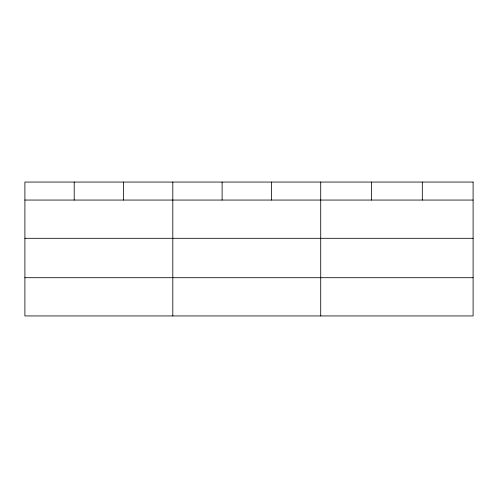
<?xml version="1.0" encoding="UTF-8"?>
<svg xmlns="http://www.w3.org/2000/svg" width="498" height="498" viewBox="0 0 498 498"><rect width="100%" height="100%" fill="white"/><g stroke="black" fill="none" stroke-linecap="round" stroke-linejoin="round"><path stroke-width="0.75" d="M24.9 200.053L473.1 200.053M24.9 238.299L473.1 238.299M24.9 277.703L473.1 277.703M422.304 182.056L422.304 200.053M371.508 182.056L371.508 200.053M320.712 182.056L320.712 315.944M271.41 182.056L271.41 200.053M222.108 182.056L222.108 200.053M172.806 182.056L172.806 315.944M123.504 182.056L123.504 200.053M74.202 182.056L74.202 200.053M473.1 182.056L24.9 182.056L24.9 315.944L473.1 315.944L473.1 182.056"/></g></svg>
